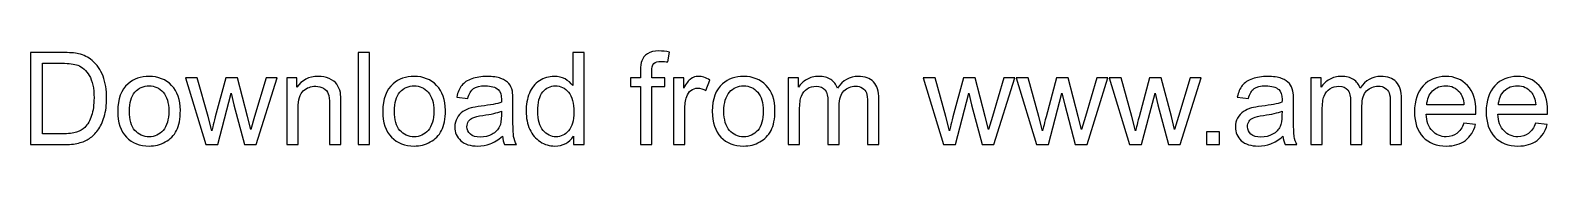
# Model space of a CAD drawing. Header units: millimetres. Extents: x -253 to 334, y -87 to 330.
# Drawn here: x 134.1 to 233.8, y -87 to -80.7 of the extents above; entities that cross this region are included whole.
import ezdxf

# ---------------------------------------------------------------- set-up
doc = ezdxf.new("R2010")
doc.units = ezdxf.units.MM
doc.header["$MEASUREMENT"] = 0
doc.layers.add('layer 1', color=7, linetype='Continuous')

msp = doc.modelspace()

# ---------------------------------------------------------------- linework, layer by layer
at = {"layer": 'layer 1', "color": 250}
for points, knots in [([(174.1836, -86.9027), (174.1836, -86.9027), (174.1836, -83.0842), (174.1836, -83.0842), (174.1836, -83.0842), (174.1836, -83.0842), (173.5232, -83.0842), (173.5232, -83.0842), (173.5232, -83.0842), (173.5232, -83.0842), (173.5232, -82.5085), (173.5232, -82.5085), (173.5232, -82.5085), (173.5232, -82.5085), (174.1836, -82.5085), (174.1836, -82.5085), (174.1836, -82.5085), (174.1836, -82.5085), (174.1836, -82.0428), (174.1836, -82.0428), (174.1836, -82.0428), (174.1836, -81.7479), (174.209, -81.5292), (174.2612, -81.3866), (174.2612, -81.3866), (174.3332, -81.1947), (174.4574, -81.0381), (174.638, -80.9182), (174.638, -80.9182), (174.8172, -80.7982), (175.0698, -80.7389), (175.3943, -80.7389), (175.3943, -80.7389), (175.6046, -80.7389), (175.836, -80.7643), (176.09, -80.8137), (176.09, -80.8137), (176.09, -80.8137), (175.9785, -81.4657), (175.9785, -81.4657), (175.9785, -81.4657), (175.8233, -81.4389), (175.678, -81.4247), (175.5397, -81.4247), (175.5397, -81.4247), (175.3139, -81.4247), (175.1545, -81.4727), (175.0599, -81.5687), (175.0599, -81.5687), (174.9668, -81.6646), (174.9202, -81.8438), (174.9202, -82.1063), (174.9202, -82.1063), (174.9202, -82.1063), (174.9202, -82.5085), (174.9202, -82.5085), (174.9202, -82.5085), (174.9202, -82.5085), (175.7753, -82.5085), (175.7753, -82.5085), (175.7753, -82.5085), (175.7753, -82.5085), (175.7753, -83.0842), (175.7753, -83.0842), (175.7753, -83.0842), (175.7753, -83.0842), (174.9287, -83.0842), (174.9287, -83.0842), (174.9287, -83.0842), (174.9287, -83.0842), (174.9287, -86.9027), (174.9287, -86.9027), (174.9287, -86.9027), (174.9287, -86.9027), (174.1836, -86.9027), (174.1836, -86.9027)], [0, 0, 0, 0, 0.05, 0.05, 0.05, 0.05, 0.1, 0.1, 0.1, 0.1, 0.15, 0.15, 0.15, 0.15, 0.2, 0.2, 0.2, 0.2, 0.25, 0.25, 0.25, 0.25, 0.3, 0.3, 0.3, 0.3, 0.35, 0.35, 0.35, 0.35, 0.4, 0.4, 0.4, 0.4, 0.45, 0.45, 0.45, 0.45, 0.5, 0.5, 0.5, 0.5, 0.55, 0.55, 0.55, 0.55, 0.6, 0.6, 0.6, 0.6, 0.65, 0.65, 0.65, 0.65, 0.7, 0.7, 0.7, 0.7, 0.75, 0.75, 0.75, 0.75, 0.8, 0.8, 0.8, 0.8, 0.85, 0.85, 0.85, 0.85, 0.9, 0.9, 0.9, 0.9, 1, 1, 1, 1]), ([(134.0923, -86.9027), (134.0923, -86.9027), (134.0923, -80.8405), (134.0923, -80.8405), (134.0923, -80.8405), (134.0923, -80.8405), (136.1808, -80.8405), (136.1808, -80.8405), (136.1808, -80.8405), (136.6521, -80.8405), (137.0119, -80.8688), (137.2603, -80.9266), (137.2603, -80.9266), (137.6074, -81.0071), (137.9038, -81.1524), (138.1493, -81.3612), (138.1493, -81.3612), (138.4696, -81.6322), (138.7081, -81.9765), (138.8661, -82.397), (138.8661, -82.397), (139.0256, -82.8175), (139.1046, -83.2987), (139.1046, -83.8392), (139.1046, -83.8392), (139.1046, -84.2992), (139.051, -84.707), (138.9438, -85.0626), (138.9438, -85.0626), (138.8365, -85.4182), (138.6982, -85.7131), (138.5303, -85.946), (138.5303, -85.946), (138.361, -86.1788), (138.1775, -86.3622), (137.9771, -86.4949), (137.9771, -86.4949), (137.7782, -86.6289), (137.5369, -86.7305), (137.2546, -86.7997), (137.2546, -86.7997), (136.971, -86.8688), (136.6465, -86.9027), (136.2796, -86.9027), (136.2796, -86.9027), (136.2796, -86.9027), (134.0923, -86.9027), (134.0923, -86.9027)], [0, 0, 0, 0, 0.0769231, 0.0769231, 0.0769231, 0.0769231, 0.1538462, 0.1538462, 0.1538462, 0.1538462, 0.2307692, 0.2307692, 0.2307692, 0.2307692, 0.3076923, 0.3076923, 0.3076923, 0.3076923, 0.3846154, 0.3846154, 0.3846154, 0.3846154, 0.4615385, 0.4615385, 0.4615385, 0.4615385, 0.5384615, 0.5384615, 0.5384615, 0.5384615, 0.6153846, 0.6153846, 0.6153846, 0.6153846, 0.6923077, 0.6923077, 0.6923077, 0.6923077, 0.7692308, 0.7692308, 0.7692308, 0.7692308, 0.8461538, 0.8461538, 0.8461538, 0.8461538, 1, 1, 1, 1]), ([(134.8967, -86.1915), (134.8967, -86.1915), (136.1893, -86.1915), (136.1893, -86.1915), (136.1893, -86.1915), (136.5886, -86.1915), (136.9019, -86.1548), (137.1291, -86.08), (137.1291, -86.08), (137.3562, -86.0052), (137.5369, -85.9008), (137.6723, -85.7653), (137.6723, -85.7653), (137.8614, -85.5748), (138.0096, -85.318), (138.1154, -84.9963), (138.1154, -84.9963), (138.2213, -84.6745), (138.2749, -84.2851), (138.2749, -83.8265), (138.2749, -83.8265), (138.2749, -83.1915), (138.1705, -82.7032), (137.963, -82.3617), (137.963, -82.3617), (137.7556, -82.0202), (137.503, -81.7916), (137.2053, -81.6759), (137.2053, -81.6759), (136.9908, -81.5927), (136.645, -81.5517), (136.1681, -81.5517), (136.1681, -81.5517), (136.1681, -81.5517), (134.8967, -81.5517), (134.8967, -81.5517), (134.8967, -81.5517), (134.8967, -81.5517), (134.8967, -86.1915), (134.8967, -86.1915)], [0, 0, 0, 0, 0.0909091, 0.0909091, 0.0909091, 0.0909091, 0.1818182, 0.1818182, 0.1818182, 0.1818182, 0.2727273, 0.2727273, 0.2727273, 0.2727273, 0.3636364, 0.3636364, 0.3636364, 0.3636364, 0.4545455, 0.4545455, 0.4545455, 0.4545455, 0.5454545, 0.5454545, 0.5454545, 0.5454545, 0.6363636, 0.6363636, 0.6363636, 0.6363636, 0.7272727, 0.7272727, 0.7272727, 0.7272727, 0.8181818, 0.8181818, 0.8181818, 0.8181818, 1, 1, 1, 1]), ([(155.6289, -86.9027), (155.6289, -86.9027), (155.6289, -80.8405), (155.6289, -80.8405), (155.6289, -80.8405), (155.6289, -80.8405), (156.3739, -80.8405), (156.3739, -80.8405), (156.3739, -80.8405), (156.3739, -80.8405), (156.3739, -86.9027), (156.3739, -86.9027), (156.3739, -86.9027), (156.3739, -86.9027), (155.6289, -86.9027), (155.6289, -86.9027)], [0, 0, 0, 0, 0.2, 0.2, 0.2, 0.2, 0.4, 0.4, 0.4, 0.4, 0.6, 0.6, 0.6, 0.6, 1, 1, 1, 1]), ([(169.7809, -86.9027), (169.7809, -86.9027), (169.7809, -86.3453), (169.7809, -86.3453), (169.7809, -86.3453), (169.503, -86.7785), (169.0937, -86.9958), (168.5533, -86.9958), (168.5533, -86.9958), (168.2033, -86.9958), (167.8816, -86.8999), (167.5895, -86.7066), (167.5895, -86.7066), (167.296, -86.5146), (167.0688, -86.2451), (166.9065, -85.9008), (166.9065, -85.9008), (166.7456, -85.5551), (166.6652, -85.1586), (166.6652, -84.7098), (166.6652, -84.7098), (166.6652, -84.2724), (166.7386, -83.8759), (166.8839, -83.5188), (166.8839, -83.5188), (167.0307, -83.1632), (167.2494, -82.8895), (167.5415, -82.7004), (167.5415, -82.7004), (167.8322, -82.5099), (168.1596, -82.4153), (168.5194, -82.4153), (168.5194, -82.4153), (168.7847, -82.4153), (169.0204, -82.4718), (169.2264, -82.5833), (169.2264, -82.5833), (169.4324, -82.6948), (169.6003, -82.8415), (169.7301, -83.0207), (169.7301, -83.0207), (169.7301, -83.0207), (169.7301, -80.8405), (169.7301, -80.8405), (169.7301, -80.8405), (169.7301, -80.8405), (170.4752, -80.8405), (170.4752, -80.8405), (170.4752, -80.8405), (170.4752, -80.8405), (170.4752, -86.9027), (170.4752, -86.9027), (170.4752, -86.9027), (170.4752, -86.9027), (169.7809, -86.9027), (169.7809, -86.9027)], [0, 0, 0, 0, 0.0666667, 0.0666667, 0.0666667, 0.0666667, 0.1333333, 0.1333333, 0.1333333, 0.1333333, 0.2, 0.2, 0.2, 0.2, 0.2666667, 0.2666667, 0.2666667, 0.2666667, 0.3333333, 0.3333333, 0.3333333, 0.3333333, 0.4, 0.4, 0.4, 0.4, 0.4666667, 0.4666667, 0.4666667, 0.4666667, 0.5333333, 0.5333333, 0.5333333, 0.5333333, 0.6, 0.6, 0.6, 0.6, 0.6666667, 0.6666667, 0.6666667, 0.6666667, 0.7333333, 0.7333333, 0.7333333, 0.7333333, 0.8, 0.8, 0.8, 0.8, 0.8666667, 0.8666667, 0.8666667, 0.8666667, 1, 1, 1, 1]), ([(139.8342, -84.7056), (139.8342, -83.8942), (140.06, -83.2931), (140.5129, -82.9022), (140.5129, -82.9022), (140.8897, -82.5776), (141.3512, -82.4153), (141.8944, -82.4153), (141.8944, -82.4153), (142.497, -82.4153), (142.9909, -82.6129), (143.3747, -83.008), (143.3747, -83.008), (143.7571, -83.4017), (143.949, -83.9478), (143.949, -84.6435), (143.949, -84.6435), (143.949, -85.2079), (143.8644, -85.651), (143.695, -85.9742), (143.695, -85.9742), (143.5257, -86.2973), (143.2787, -86.5485), (142.9542, -86.7277), (142.9542, -86.7277), (142.631, -86.9069), (142.2768, -86.9958), (141.8944, -86.9958), (141.8944, -86.9958), (141.2792, -86.9958), (140.7825, -86.7997), (140.4029, -86.406), (140.4029, -86.406), (140.0233, -86.0123), (139.8342, -85.445), (139.8342, -84.7056)], [0, 0, 0, 0, 0.1, 0.1, 0.1, 0.1, 0.2, 0.2, 0.2, 0.2, 0.3, 0.3, 0.3, 0.3, 0.4, 0.4, 0.4, 0.4, 0.5, 0.5, 0.5, 0.5, 0.6, 0.6, 0.6, 0.6, 0.7, 0.7, 0.7, 0.7, 0.8, 0.8, 0.8, 0.8, 1, 1, 1, 1]), ([(145.6127, -86.9027), (145.6127, -86.9027), (144.2849, -82.5085), (144.2849, -82.5085), (144.2849, -82.5085), (144.2849, -82.5085), (145.0638, -82.5085), (145.0638, -82.5085), (145.0638, -82.5085), (145.0638, -82.5085), (145.7651, -85.0443), (145.7651, -85.0443), (145.7651, -85.0443), (145.7651, -85.0443), (146.0135, -85.9883), (146.0135, -85.9883), (146.0135, -85.9883), (146.0234, -85.9417), (146.0996, -85.6398), (146.2407, -85.0824), (146.2407, -85.0824), (146.2407, -85.0824), (146.9364, -82.5085), (146.9364, -82.5085), (146.9364, -82.5085), (146.9364, -82.5085), (147.6998, -82.5085), (147.6998, -82.5085), (147.6998, -82.5085), (147.6998, -82.5085), (148.3616, -85.0598), (148.3616, -85.0598), (148.3616, -85.0598), (148.3616, -85.0598), (148.5775, -85.8966), (148.5775, -85.8966), (148.5775, -85.8966), (148.5775, -85.8966), (148.8301, -85.0485), (148.8301, -85.0485), (148.8301, -85.0485), (148.8301, -85.0485), (149.5893, -82.5085), (149.5893, -82.5085), (149.5893, -82.5085), (149.5893, -82.5085), (150.3132, -82.5085), (150.3132, -82.5085), (150.3132, -82.5085), (150.3132, -82.5085), (148.9345, -86.9027), (148.9345, -86.9027), (148.9345, -86.9027), (148.9345, -86.9027), (148.164, -86.9027), (148.164, -86.9027), (148.164, -86.9027), (148.164, -86.9027), (147.4669, -84.2738), (147.4669, -84.2738), (147.4669, -84.2738), (147.4669, -84.2738), (147.2905, -83.5217), (147.2905, -83.5217), (147.2905, -83.5217), (147.2905, -83.5217), (146.4015, -86.9027), (146.4015, -86.9027), (146.4015, -86.9027), (146.4015, -86.9027), (145.6127, -86.9027), (145.6127, -86.9027)], [0, 0, 0, 0, 0.0526316, 0.0526316, 0.0526316, 0.0526316, 0.1052632, 0.1052632, 0.1052632, 0.1052632, 0.1578947, 0.1578947, 0.1578947, 0.1578947, 0.2105263, 0.2105263, 0.2105263, 0.2105263, 0.2631579, 0.2631579, 0.2631579, 0.2631579, 0.3157895, 0.3157895, 0.3157895, 0.3157895, 0.3684211, 0.3684211, 0.3684211, 0.3684211, 0.4210526, 0.4210526, 0.4210526, 0.4210526, 0.4736842, 0.4736842, 0.4736842, 0.4736842, 0.5263158, 0.5263158, 0.5263158, 0.5263158, 0.5789474, 0.5789474, 0.5789474, 0.5789474, 0.6315789, 0.6315789, 0.6315789, 0.6315789, 0.6842105, 0.6842105, 0.6842105, 0.6842105, 0.7368421, 0.7368421, 0.7368421, 0.7368421, 0.7894737, 0.7894737, 0.7894737, 0.7894737, 0.8421053, 0.8421053, 0.8421053, 0.8421053, 0.8947368, 0.8947368, 0.8947368, 0.8947368, 1, 1, 1, 1]), ([(150.9369, -86.9027), (150.9369, -86.9027), (150.9369, -82.5085), (150.9369, -82.5085), (150.9369, -82.5085), (150.9369, -82.5085), (151.6058, -82.5085), (151.6058, -82.5085), (151.6058, -82.5085), (151.6058, -82.5085), (151.6058, -83.1322), (151.6058, -83.1322), (151.6058, -83.1322), (151.9275, -82.6538), (152.3932, -82.4153), (153.0014, -82.4153), (153.0014, -82.4153), (153.2667, -82.4153), (153.5094, -82.4633), (153.7309, -82.5579), (153.7309, -82.5579), (153.9525, -82.6524), (154.119, -82.778), (154.229, -82.9318), (154.229, -82.9318), (154.3391, -83.0856), (154.4167, -83.2691), (154.4605, -83.4807), (154.4605, -83.4807), (154.4873, -83.619), (154.5014, -83.8603), (154.5014, -84.2046), (154.5014, -84.2046), (154.5014, -84.2046), (154.5014, -86.9027), (154.5014, -86.9027), (154.5014, -86.9027), (154.5014, -86.9027), (153.7563, -86.9027), (153.7563, -86.9027), (153.7563, -86.9027), (153.7563, -86.9027), (153.7563, -84.2329), (153.7563, -84.2329), (153.7563, -84.2329), (153.7563, -83.9295), (153.7281, -83.7023), (153.6702, -83.5527), (153.6702, -83.5527), (153.6124, -83.4031), (153.5094, -83.2832), (153.3626, -83.1929), (153.3626, -83.1929), (153.2159, -83.104), (153.0423, -83.0588), (152.8447, -83.0588), (152.8447, -83.0588), (152.5286, -83.0588), (152.2563, -83.159), (152.0263, -83.3608), (152.0263, -83.3608), (151.7963, -83.5612), (151.682, -83.9436), (151.682, -84.5052), (151.682, -84.5052), (151.682, -84.5052), (151.682, -86.9027), (151.682, -86.9027), (151.682, -86.9027), (151.682, -86.9027), (150.9369, -86.9027), (150.9369, -86.9027)], [0, 0, 0, 0, 0.0526316, 0.0526316, 0.0526316, 0.0526316, 0.1052632, 0.1052632, 0.1052632, 0.1052632, 0.1578947, 0.1578947, 0.1578947, 0.1578947, 0.2105263, 0.2105263, 0.2105263, 0.2105263, 0.2631579, 0.2631579, 0.2631579, 0.2631579, 0.3157895, 0.3157895, 0.3157895, 0.3157895, 0.3684211, 0.3684211, 0.3684211, 0.3684211, 0.4210526, 0.4210526, 0.4210526, 0.4210526, 0.4736842, 0.4736842, 0.4736842, 0.4736842, 0.5263158, 0.5263158, 0.5263158, 0.5263158, 0.5789474, 0.5789474, 0.5789474, 0.5789474, 0.6315789, 0.6315789, 0.6315789, 0.6315789, 0.6842105, 0.6842105, 0.6842105, 0.6842105, 0.7368421, 0.7368421, 0.7368421, 0.7368421, 0.7894737, 0.7894737, 0.7894737, 0.7894737, 0.8421053, 0.8421053, 0.8421053, 0.8421053, 0.8947368, 0.8947368, 0.8947368, 0.8947368, 1, 1, 1, 1]), ([(157.2474, -84.7056), (157.2474, -83.8942), (157.4732, -83.2931), (157.9261, -82.9022), (157.9261, -82.9022), (158.3029, -82.5776), (158.7644, -82.4153), (159.3076, -82.4153), (159.3076, -82.4153), (159.9102, -82.4153), (160.4041, -82.6129), (160.7879, -83.008), (160.7879, -83.008), (161.1703, -83.4017), (161.3622, -83.9478), (161.3622, -84.6435), (161.3622, -84.6435), (161.3622, -85.2079), (161.2776, -85.651), (161.1082, -85.9742), (161.1082, -85.9742), (160.9389, -86.2973), (160.6919, -86.5485), (160.3674, -86.7277), (160.3674, -86.7277), (160.0442, -86.9069), (159.69, -86.9958), (159.3076, -86.9958), (159.3076, -86.9958), (158.6924, -86.9958), (158.1957, -86.7997), (157.8161, -86.406), (157.8161, -86.406), (157.4365, -86.0123), (157.2474, -85.445), (157.2474, -84.7056)], [0, 0, 0, 0, 0.1, 0.1, 0.1, 0.1, 0.2, 0.2, 0.2, 0.2, 0.3, 0.3, 0.3, 0.3, 0.4, 0.4, 0.4, 0.4, 0.5, 0.5, 0.5, 0.5, 0.6, 0.6, 0.6, 0.6, 0.7, 0.7, 0.7, 0.7, 0.8, 0.8, 0.8, 0.8, 1, 1, 1, 1]), ([(165.1059, -86.3524), (164.8293, -86.588), (164.5626, -86.7531), (164.3072, -86.8505), (164.3072, -86.8505), (164.0518, -86.9479), (163.7781, -86.9958), (163.4845, -86.9958), (163.4845, -86.9958), (163.0019, -86.9958), (162.6308, -86.8787), (162.3712, -86.6431), (162.3712, -86.6431), (162.1115, -86.4088), (161.9817, -86.1082), (161.9817, -85.7428), (161.9817, -85.7428), (161.9817, -85.5283), (162.0311, -85.3321), (162.1285, -85.1543), (162.1285, -85.1543), (162.2272, -84.9765), (162.3556, -84.8354), (162.5137, -84.7282), (162.5137, -84.7282), (162.6731, -84.6209), (162.8509, -84.5391), (163.0499, -84.484), (163.0499, -84.484), (163.1967, -84.4459), (163.4182, -84.4093), (163.7131, -84.3726), (163.7131, -84.3726), (164.3143, -84.302), (164.7588, -84.2159), (165.0424, -84.1172), (165.0424, -84.1172), (165.0452, -84.0156), (165.0466, -83.9506), (165.0466, -83.9238), (165.0466, -83.9238), (165.0466, -83.6219), (164.9761, -83.4088), (164.835, -83.2846), (164.835, -83.2846), (164.6445, -83.1167), (164.3608, -83.0334), (163.9855, -83.0334), (163.9855, -83.0334), (163.6341, -83.0334), (163.3745, -83.0955), (163.208, -83.2183), (163.208, -83.2183), (163.04, -83.341), (162.9173, -83.5584), (162.8368, -83.8716), (162.8368, -83.8716), (162.8368, -83.8716), (162.1087, -83.77), (162.1087, -83.77), (162.1087, -83.77), (162.175, -83.4582), (162.2837, -83.2056), (162.4361, -83.0137), (162.4361, -83.0137), (162.5885, -82.8218), (162.8086, -82.675), (163.0965, -82.5706), (163.0965, -82.5706), (163.3829, -82.4676), (163.7174, -82.4153), (164.0956, -82.4153), (164.0956, -82.4153), (164.4709, -82.4153), (164.7771, -82.4591), (165.0128, -82.548), (165.0128, -82.548), (165.247, -82.6369), (165.4206, -82.747), (165.5307, -82.881), (165.5307, -82.881), (165.6407, -83.0151), (165.7183, -83.1844), (165.7635, -83.389), (165.7635, -83.389), (165.7875, -83.516), (165.8002, -83.7446), (165.8002, -84.0734), (165.8002, -84.0734), (165.8002, -84.0734), (165.8002, -85.0612), (165.8002, -85.0612), (165.8002, -85.0612), (165.8002, -85.7512), (165.8157, -86.1873), (165.8467, -86.3721), (165.8467, -86.3721), (165.8764, -86.557), (165.9385, -86.7334), (166.0288, -86.9027), (166.0288, -86.9027), (166.0288, -86.9027), (165.2498, -86.9027), (165.2498, -86.9027), (165.2498, -86.9027), (165.1751, -86.7461), (165.1271, -86.5626), (165.1059, -86.3524)], [0, 0, 0, 0, 0.0357143, 0.0357143, 0.0357143, 0.0357143, 0.0714286, 0.0714286, 0.0714286, 0.0714286, 0.1071429, 0.1071429, 0.1071429, 0.1071429, 0.1428571, 0.1428571, 0.1428571, 0.1428571, 0.1785714, 0.1785714, 0.1785714, 0.1785714, 0.2142857, 0.2142857, 0.2142857, 0.2142857, 0.25, 0.25, 0.25, 0.25, 0.2857143, 0.2857143, 0.2857143, 0.2857143, 0.3214286, 0.3214286, 0.3214286, 0.3214286, 0.3571429, 0.3571429, 0.3571429, 0.3571429, 0.3928571, 0.3928571, 0.3928571, 0.3928571, 0.4285714, 0.4285714, 0.4285714, 0.4285714, 0.4642857, 0.4642857, 0.4642857, 0.4642857, 0.5, 0.5, 0.5, 0.5, 0.5357143, 0.5357143, 0.5357143, 0.5357143, 0.5714286, 0.5714286, 0.5714286, 0.5714286, 0.6071429, 0.6071429, 0.6071429, 0.6071429, 0.6428571, 0.6428571, 0.6428571, 0.6428571, 0.6785714, 0.6785714, 0.6785714, 0.6785714, 0.7142857, 0.7142857, 0.7142857, 0.7142857, 0.75, 0.75, 0.75, 0.75, 0.7857143, 0.7857143, 0.7857143, 0.7857143, 0.8214286, 0.8214286, 0.8214286, 0.8214286, 0.8571429, 0.8571429, 0.8571429, 0.8571429, 0.8928571, 0.8928571, 0.8928571, 0.8928571, 0.9285714, 0.9285714, 0.9285714, 0.9285714, 1, 1, 1, 1]), ([(176.3496, -86.9027), (176.3496, -86.9027), (176.3496, -82.5085), (176.3496, -82.5085), (176.3496, -82.5085), (176.3496, -82.5085), (177.0185, -82.5085), (177.0185, -82.5085), (177.0185, -82.5085), (177.0185, -82.5085), (177.0185, -83.1816), (177.0185, -83.1816), (177.0185, -83.1816), (177.1892, -82.8697), (177.3473, -82.6637), (177.4926, -82.5649), (177.4926, -82.5649), (177.638, -82.4647), (177.7974, -82.4153), (177.971, -82.4153), (177.971, -82.4153), (178.2222, -82.4153), (178.4776, -82.4944), (178.7372, -82.651), (178.7372, -82.651), (178.7372, -82.651), (178.472, -83.3382), (178.472, -83.3382), (178.472, -83.3382), (178.2913, -83.2366), (178.1107, -83.1858), (177.9301, -83.1858), (177.9301, -83.1858), (177.7678, -83.1858), (177.6225, -83.2352), (177.4941, -83.3326), (177.4941, -83.3326), (177.3656, -83.4299), (177.2739, -83.5654), (177.2189, -83.739), (177.2189, -83.739), (177.1356, -84.0029), (177.0947, -84.2921), (177.0947, -84.6068), (177.0947, -84.6068), (177.0947, -84.6068), (177.0947, -86.9027), (177.0947, -86.9027), (177.0947, -86.9027), (177.0947, -86.9027), (176.3496, -86.9027), (176.3496, -86.9027)], [0, 0, 0, 0, 0.0714286, 0.0714286, 0.0714286, 0.0714286, 0.1428571, 0.1428571, 0.1428571, 0.1428571, 0.2142857, 0.2142857, 0.2142857, 0.2142857, 0.2857143, 0.2857143, 0.2857143, 0.2857143, 0.3571429, 0.3571429, 0.3571429, 0.3571429, 0.4285714, 0.4285714, 0.4285714, 0.4285714, 0.5, 0.5, 0.5, 0.5, 0.5714286, 0.5714286, 0.5714286, 0.5714286, 0.6428571, 0.6428571, 0.6428571, 0.6428571, 0.7142857, 0.7142857, 0.7142857, 0.7142857, 0.7857143, 0.7857143, 0.7857143, 0.7857143, 0.8571429, 0.8571429, 0.8571429, 0.8571429, 1, 1, 1, 1]), ([(178.8981, -84.7056), (178.8981, -83.8942), (179.1239, -83.2931), (179.5768, -82.9022), (179.5768, -82.9022), (179.9536, -82.5776), (180.4151, -82.4153), (180.9583, -82.4153), (180.9583, -82.4153), (181.5609, -82.4153), (182.0548, -82.6129), (182.4386, -83.008), (182.4386, -83.008), (182.821, -83.4017), (183.0129, -83.9478), (183.0129, -84.6435), (183.0129, -84.6435), (183.0129, -85.2079), (182.9283, -85.651), (182.7589, -85.9742), (182.7589, -85.9742), (182.5896, -86.2973), (182.3426, -86.5485), (182.0181, -86.7277), (182.0181, -86.7277), (181.6949, -86.9069), (181.3407, -86.9958), (180.9583, -86.9958), (180.9583, -86.9958), (180.3431, -86.9958), (179.8464, -86.7997), (179.4668, -86.406), (179.4668, -86.406), (179.0872, -86.0123), (178.8981, -85.445), (178.8981, -84.7056)], [0, 0, 0, 0, 0.1, 0.1, 0.1, 0.1, 0.2, 0.2, 0.2, 0.2, 0.3, 0.3, 0.3, 0.3, 0.4, 0.4, 0.4, 0.4, 0.5, 0.5, 0.5, 0.5, 0.6, 0.6, 0.6, 0.6, 0.7, 0.7, 0.7, 0.7, 0.8, 0.8, 0.8, 0.8, 1, 1, 1, 1]), ([(183.8864, -86.9027), (183.8864, -86.9027), (183.8864, -82.5085), (183.8864, -82.5085), (183.8864, -82.5085), (183.8864, -82.5085), (184.5553, -82.5085), (184.5553, -82.5085), (184.5553, -82.5085), (184.5553, -82.5085), (184.5553, -83.1294), (184.5553, -83.1294), (184.5553, -83.1294), (184.6921, -82.9149), (184.8756, -82.7413), (185.1042, -82.6115), (185.1042, -82.6115), (185.3328, -82.4803), (185.5924, -82.4153), (185.8845, -82.4153), (185.8845, -82.4153), (186.2091, -82.4153), (186.4758, -82.4831), (186.6832, -82.6171), (186.6832, -82.6171), (186.8907, -82.7526), (187.0374, -82.9403), (187.1221, -83.183), (187.1221, -83.183), (187.472, -82.6708), (187.925, -82.4153), (188.4838, -82.4153), (188.4838, -82.4153), (188.9213, -82.4153), (189.2585, -82.5353), (189.4928, -82.7766), (189.4928, -82.7766), (189.7284, -83.0179), (189.847, -83.389), (189.847, -83.89), (189.847, -83.89), (189.847, -83.89), (189.847, -86.9027), (189.847, -86.9027), (189.847, -86.9027), (189.847, -86.9027), (189.1019, -86.9027), (189.1019, -86.9027), (189.1019, -86.9027), (189.1019, -86.9027), (189.1019, -84.1369), (189.1019, -84.1369), (189.1019, -84.1369), (189.1019, -83.8406), (189.0765, -83.6261), (189.0285, -83.4949), (189.0285, -83.4949), (188.9805, -83.3636), (188.893, -83.2592), (188.7646, -83.1788), (188.7646, -83.1788), (188.6376, -83.0983), (188.4881, -83.0588), (188.3173, -83.0588), (188.3173, -83.0588), (188.0069, -83.0588), (187.75, -83.1618), (187.5454, -83.3664), (187.5454, -83.3664), (187.3408, -83.5725), (187.2392, -83.9013), (187.2392, -84.3528), (187.2392, -84.3528), (187.2392, -84.3528), (187.2392, -86.9027), (187.2392, -86.9027), (187.2392, -86.9027), (187.2392, -86.9027), (186.4941, -86.9027), (186.4941, -86.9027), (186.4941, -86.9027), (186.4941, -86.9027), (186.4941, -84.0508), (186.4941, -84.0508), (186.4941, -84.0508), (186.4941, -83.7206), (186.4335, -83.4723), (186.3121, -83.3072), (186.3121, -83.3072), (186.1908, -83.1421), (185.9918, -83.0588), (185.7166, -83.0588), (185.7166, -83.0588), (185.5078, -83.0588), (185.3145, -83.1139), (185.1367, -83.2239), (185.1367, -83.2239), (184.9589, -83.334), (184.8304, -83.4949), (184.75, -83.7079), (184.75, -83.7079), (184.671, -83.9196), (184.6315, -84.2258), (184.6315, -84.6252), (184.6315, -84.6252), (184.6315, -84.6252), (184.6315, -86.9027), (184.6315, -86.9027), (184.6315, -86.9027), (184.6315, -86.9027), (183.8864, -86.9027), (183.8864, -86.9027)], [0, 0, 0, 0, 0.0344828, 0.0344828, 0.0344828, 0.0344828, 0.0689655, 0.0689655, 0.0689655, 0.0689655, 0.1034483, 0.1034483, 0.1034483, 0.1034483, 0.137931, 0.137931, 0.137931, 0.137931, 0.1724138, 0.1724138, 0.1724138, 0.1724138, 0.2068966, 0.2068966, 0.2068966, 0.2068966, 0.2413793, 0.2413793, 0.2413793, 0.2413793, 0.2758621, 0.2758621, 0.2758621, 0.2758621, 0.3103448, 0.3103448, 0.3103448, 0.3103448, 0.3448276, 0.3448276, 0.3448276, 0.3448276, 0.3793103, 0.3793103, 0.3793103, 0.3793103, 0.4137931, 0.4137931, 0.4137931, 0.4137931, 0.4482759, 0.4482759, 0.4482759, 0.4482759, 0.4827586, 0.4827586, 0.4827586, 0.4827586, 0.5172414, 0.5172414, 0.5172414, 0.5172414, 0.5517241, 0.5517241, 0.5517241, 0.5517241, 0.5862069, 0.5862069, 0.5862069, 0.5862069, 0.6206897, 0.6206897, 0.6206897, 0.6206897, 0.6551724, 0.6551724, 0.6551724, 0.6551724, 0.6896552, 0.6896552, 0.6896552, 0.6896552, 0.7241379, 0.7241379, 0.7241379, 0.7241379, 0.7586207, 0.7586207, 0.7586207, 0.7586207, 0.7931034, 0.7931034, 0.7931034, 0.7931034, 0.8275862, 0.8275862, 0.8275862, 0.8275862, 0.862069, 0.862069, 0.862069, 0.862069, 0.8965517, 0.8965517, 0.8965517, 0.8965517, 0.9310345, 0.9310345, 0.9310345, 0.9310345, 1, 1, 1, 1]), ([(194.0817, -86.9027), (194.0817, -86.9027), (192.7539, -82.5085), (192.7539, -82.5085), (192.7539, -82.5085), (192.7539, -82.5085), (193.5328, -82.5085), (193.5328, -82.5085), (193.5328, -82.5085), (193.5328, -82.5085), (194.2341, -85.0443), (194.2341, -85.0443), (194.2341, -85.0443), (194.2341, -85.0443), (194.4825, -85.9883), (194.4825, -85.9883), (194.4825, -85.9883), (194.4924, -85.9417), (194.5686, -85.6398), (194.7097, -85.0824), (194.7097, -85.0824), (194.7097, -85.0824), (195.4054, -82.5085), (195.4054, -82.5085), (195.4054, -82.5085), (195.4054, -82.5085), (196.1688, -82.5085), (196.1688, -82.5085), (196.1688, -82.5085), (196.1688, -82.5085), (196.8306, -85.0598), (196.8306, -85.0598), (196.8306, -85.0598), (196.8306, -85.0598), (197.0465, -85.8966), (197.0465, -85.8966), (197.0465, -85.8966), (197.0465, -85.8966), (197.2991, -85.0485), (197.2991, -85.0485), (197.2991, -85.0485), (197.2991, -85.0485), (198.0583, -82.5085), (198.0583, -82.5085), (198.0583, -82.5085), (198.0583, -82.5085), (198.7822, -82.5085), (198.7822, -82.5085), (198.7822, -82.5085), (198.7822, -82.5085), (197.4035, -86.9027), (197.4035, -86.9027), (197.4035, -86.9027), (197.4035, -86.9027), (196.633, -86.9027), (196.633, -86.9027), (196.633, -86.9027), (196.633, -86.9027), (195.9359, -84.2738), (195.9359, -84.2738), (195.9359, -84.2738), (195.9359, -84.2738), (195.7595, -83.5217), (195.7595, -83.5217), (195.7595, -83.5217), (195.7595, -83.5217), (194.8705, -86.9027), (194.8705, -86.9027), (194.8705, -86.9027), (194.8705, -86.9027), (194.0817, -86.9027), (194.0817, -86.9027)], [0, 0, 0, 0, 0.0526316, 0.0526316, 0.0526316, 0.0526316, 0.1052632, 0.1052632, 0.1052632, 0.1052632, 0.1578947, 0.1578947, 0.1578947, 0.1578947, 0.2105263, 0.2105263, 0.2105263, 0.2105263, 0.2631579, 0.2631579, 0.2631579, 0.2631579, 0.3157895, 0.3157895, 0.3157895, 0.3157895, 0.3684211, 0.3684211, 0.3684211, 0.3684211, 0.4210526, 0.4210526, 0.4210526, 0.4210526, 0.4736842, 0.4736842, 0.4736842, 0.4736842, 0.5263158, 0.5263158, 0.5263158, 0.5263158, 0.5789474, 0.5789474, 0.5789474, 0.5789474, 0.6315789, 0.6315789, 0.6315789, 0.6315789, 0.6842105, 0.6842105, 0.6842105, 0.6842105, 0.7368421, 0.7368421, 0.7368421, 0.7368421, 0.7894737, 0.7894737, 0.7894737, 0.7894737, 0.8421053, 0.8421053, 0.8421053, 0.8421053, 0.8947368, 0.8947368, 0.8947368, 0.8947368, 1, 1, 1, 1]), ([(200.1961, -86.9027), (200.1961, -86.9027), (198.8683, -82.5085), (198.8683, -82.5085), (198.8683, -82.5085), (198.8683, -82.5085), (199.6472, -82.5085), (199.6472, -82.5085), (199.6472, -82.5085), (199.6472, -82.5085), (200.3485, -85.0443), (200.3485, -85.0443), (200.3485, -85.0443), (200.3485, -85.0443), (200.5969, -85.9883), (200.5969, -85.9883), (200.5969, -85.9883), (200.6068, -85.9417), (200.683, -85.6398), (200.8241, -85.0824), (200.8241, -85.0824), (200.8241, -85.0824), (201.5198, -82.5085), (201.5198, -82.5085), (201.5198, -82.5085), (201.5198, -82.5085), (202.2832, -82.5085), (202.2832, -82.5085), (202.2832, -82.5085), (202.2832, -82.5085), (202.945, -85.0598), (202.945, -85.0598), (202.945, -85.0598), (202.945, -85.0598), (203.1609, -85.8966), (203.1609, -85.8966), (203.1609, -85.8966), (203.1609, -85.8966), (203.4135, -85.0485), (203.4135, -85.0485), (203.4135, -85.0485), (203.4135, -85.0485), (204.1727, -82.5085), (204.1727, -82.5085), (204.1727, -82.5085), (204.1727, -82.5085), (204.8966, -82.5085), (204.8966, -82.5085), (204.8966, -82.5085), (204.8966, -82.5085), (203.5179, -86.9027), (203.5179, -86.9027), (203.5179, -86.9027), (203.5179, -86.9027), (202.7474, -86.9027), (202.7474, -86.9027), (202.7474, -86.9027), (202.7474, -86.9027), (202.0503, -84.2738), (202.0503, -84.2738), (202.0503, -84.2738), (202.0503, -84.2738), (201.8739, -83.5217), (201.8739, -83.5217), (201.8739, -83.5217), (201.8739, -83.5217), (200.9849, -86.9027), (200.9849, -86.9027), (200.9849, -86.9027), (200.9849, -86.9027), (200.1961, -86.9027), (200.1961, -86.9027)], [0, 0, 0, 0, 0.0526316, 0.0526316, 0.0526316, 0.0526316, 0.1052632, 0.1052632, 0.1052632, 0.1052632, 0.1578947, 0.1578947, 0.1578947, 0.1578947, 0.2105263, 0.2105263, 0.2105263, 0.2105263, 0.2631579, 0.2631579, 0.2631579, 0.2631579, 0.3157895, 0.3157895, 0.3157895, 0.3157895, 0.3684211, 0.3684211, 0.3684211, 0.3684211, 0.4210526, 0.4210526, 0.4210526, 0.4210526, 0.4736842, 0.4736842, 0.4736842, 0.4736842, 0.5263158, 0.5263158, 0.5263158, 0.5263158, 0.5789474, 0.5789474, 0.5789474, 0.5789474, 0.6315789, 0.6315789, 0.6315789, 0.6315789, 0.6842105, 0.6842105, 0.6842105, 0.6842105, 0.7368421, 0.7368421, 0.7368421, 0.7368421, 0.7894737, 0.7894737, 0.7894737, 0.7894737, 0.8421053, 0.8421053, 0.8421053, 0.8421053, 0.8947368, 0.8947368, 0.8947368, 0.8947368, 1, 1, 1, 1]), ([(206.3105, -86.9027), (206.3105, -86.9027), (204.9827, -82.5085), (204.9827, -82.5085), (204.9827, -82.5085), (204.9827, -82.5085), (205.7616, -82.5085), (205.7616, -82.5085), (205.7616, -82.5085), (205.7616, -82.5085), (206.4629, -85.0443), (206.4629, -85.0443), (206.4629, -85.0443), (206.4629, -85.0443), (206.7113, -85.9883), (206.7113, -85.9883), (206.7113, -85.9883), (206.7212, -85.9417), (206.7974, -85.6398), (206.9385, -85.0824), (206.9385, -85.0824), (206.9385, -85.0824), (207.6342, -82.5085), (207.6342, -82.5085), (207.6342, -82.5085), (207.6342, -82.5085), (208.3976, -82.5085), (208.3976, -82.5085), (208.3976, -82.5085), (208.3976, -82.5085), (209.0594, -85.0598), (209.0594, -85.0598), (209.0594, -85.0598), (209.0594, -85.0598), (209.2753, -85.8966), (209.2753, -85.8966), (209.2753, -85.8966), (209.2753, -85.8966), (209.5279, -85.0485), (209.5279, -85.0485), (209.5279, -85.0485), (209.5279, -85.0485), (210.2871, -82.5085), (210.2871, -82.5085), (210.2871, -82.5085), (210.2871, -82.5085), (211.011, -82.5085), (211.011, -82.5085), (211.011, -82.5085), (211.011, -82.5085), (209.6323, -86.9027), (209.6323, -86.9027), (209.6323, -86.9027), (209.6323, -86.9027), (208.8618, -86.9027), (208.8618, -86.9027), (208.8618, -86.9027), (208.8618, -86.9027), (208.1647, -84.2738), (208.1647, -84.2738), (208.1647, -84.2738), (208.1647, -84.2738), (207.9883, -83.5217), (207.9883, -83.5217), (207.9883, -83.5217), (207.9883, -83.5217), (207.0993, -86.9027), (207.0993, -86.9027), (207.0993, -86.9027), (207.0993, -86.9027), (206.3105, -86.9027), (206.3105, -86.9027)], [0, 0, 0, 0, 0.0526316, 0.0526316, 0.0526316, 0.0526316, 0.1052632, 0.1052632, 0.1052632, 0.1052632, 0.1578947, 0.1578947, 0.1578947, 0.1578947, 0.2105263, 0.2105263, 0.2105263, 0.2105263, 0.2631579, 0.2631579, 0.2631579, 0.2631579, 0.3157895, 0.3157895, 0.3157895, 0.3157895, 0.3684211, 0.3684211, 0.3684211, 0.3684211, 0.4210526, 0.4210526, 0.4210526, 0.4210526, 0.4736842, 0.4736842, 0.4736842, 0.4736842, 0.5263158, 0.5263158, 0.5263158, 0.5263158, 0.5789474, 0.5789474, 0.5789474, 0.5789474, 0.6315789, 0.6315789, 0.6315789, 0.6315789, 0.6842105, 0.6842105, 0.6842105, 0.6842105, 0.7368421, 0.7368421, 0.7368421, 0.7368421, 0.7894737, 0.7894737, 0.7894737, 0.7894737, 0.8421053, 0.8421053, 0.8421053, 0.8421053, 0.8947368, 0.8947368, 0.8947368, 0.8947368, 1, 1, 1, 1]), ([(216.3901, -86.3524), (216.1135, -86.588), (215.8468, -86.7531), (215.5914, -86.8505), (215.5914, -86.8505), (215.336, -86.9479), (215.0623, -86.9958), (214.7687, -86.9958), (214.7687, -86.9958), (214.2861, -86.9958), (213.915, -86.8787), (213.6554, -86.6431), (213.6554, -86.6431), (213.3957, -86.4088), (213.2659, -86.1082), (213.2659, -85.7428), (213.2659, -85.7428), (213.2659, -85.5283), (213.3153, -85.3321), (213.4127, -85.1543), (213.4127, -85.1543), (213.5114, -84.9765), (213.6398, -84.8354), (213.7979, -84.7282), (213.7979, -84.7282), (213.9573, -84.6209), (214.1351, -84.5391), (214.3341, -84.484), (214.3341, -84.484), (214.4809, -84.4459), (214.7024, -84.4093), (214.9973, -84.3726), (214.9973, -84.3726), (215.5985, -84.302), (216.043, -84.2159), (216.3266, -84.1172), (216.3266, -84.1172), (216.3294, -84.0156), (216.3308, -83.9506), (216.3308, -83.9238), (216.3308, -83.9238), (216.3308, -83.6219), (216.2603, -83.4088), (216.1192, -83.2846), (216.1192, -83.2846), (215.9287, -83.1167), (215.645, -83.0334), (215.2697, -83.0334), (215.2697, -83.0334), (214.9183, -83.0334), (214.6587, -83.0955), (214.4922, -83.2183), (214.4922, -83.2183), (214.3242, -83.341), (214.2015, -83.5584), (214.121, -83.8716), (214.121, -83.8716), (214.121, -83.8716), (213.3929, -83.77), (213.3929, -83.77), (213.3929, -83.77), (213.4592, -83.4582), (213.5679, -83.2056), (213.7203, -83.0137), (213.7203, -83.0137), (213.8727, -82.8218), (214.0928, -82.675), (214.3807, -82.5706), (214.3807, -82.5706), (214.6671, -82.4676), (215.0016, -82.4153), (215.3798, -82.4153), (215.3798, -82.4153), (215.7551, -82.4153), (216.0613, -82.4591), (216.297, -82.548), (216.297, -82.548), (216.5312, -82.6369), (216.7048, -82.747), (216.8149, -82.881), (216.8149, -82.881), (216.9249, -83.0151), (217.0025, -83.1844), (217.0477, -83.389), (217.0477, -83.389), (217.0717, -83.516), (217.0844, -83.7446), (217.0844, -84.0734), (217.0844, -84.0734), (217.0844, -84.0734), (217.0844, -85.0612), (217.0844, -85.0612), (217.0844, -85.0612), (217.0844, -85.7512), (217.0999, -86.1873), (217.1309, -86.3721), (217.1309, -86.3721), (217.1606, -86.557), (217.2227, -86.7334), (217.313, -86.9027), (217.313, -86.9027), (217.313, -86.9027), (216.534, -86.9027), (216.534, -86.9027), (216.534, -86.9027), (216.4593, -86.7461), (216.4113, -86.5626), (216.3901, -86.3524)], [0, 0, 0, 0, 0.0357143, 0.0357143, 0.0357143, 0.0357143, 0.0714286, 0.0714286, 0.0714286, 0.0714286, 0.1071429, 0.1071429, 0.1071429, 0.1071429, 0.1428571, 0.1428571, 0.1428571, 0.1428571, 0.1785714, 0.1785714, 0.1785714, 0.1785714, 0.2142857, 0.2142857, 0.2142857, 0.2142857, 0.25, 0.25, 0.25, 0.25, 0.2857143, 0.2857143, 0.2857143, 0.2857143, 0.3214286, 0.3214286, 0.3214286, 0.3214286, 0.3571429, 0.3571429, 0.3571429, 0.3571429, 0.3928571, 0.3928571, 0.3928571, 0.3928571, 0.4285714, 0.4285714, 0.4285714, 0.4285714, 0.4642857, 0.4642857, 0.4642857, 0.4642857, 0.5, 0.5, 0.5, 0.5, 0.5357143, 0.5357143, 0.5357143, 0.5357143, 0.5714286, 0.5714286, 0.5714286, 0.5714286, 0.6071429, 0.6071429, 0.6071429, 0.6071429, 0.6428571, 0.6428571, 0.6428571, 0.6428571, 0.6785714, 0.6785714, 0.6785714, 0.6785714, 0.7142857, 0.7142857, 0.7142857, 0.7142857, 0.75, 0.75, 0.75, 0.75, 0.7857143, 0.7857143, 0.7857143, 0.7857143, 0.8214286, 0.8214286, 0.8214286, 0.8214286, 0.8571429, 0.8571429, 0.8571429, 0.8571429, 0.8928571, 0.8928571, 0.8928571, 0.8928571, 0.9285714, 0.9285714, 0.9285714, 0.9285714, 1, 1, 1, 1]), ([(218.2288, -86.9027), (218.2288, -86.9027), (218.2288, -82.5085), (218.2288, -82.5085), (218.2288, -82.5085), (218.2288, -82.5085), (218.8977, -82.5085), (218.8977, -82.5085), (218.8977, -82.5085), (218.8977, -82.5085), (218.8977, -83.1294), (218.8977, -83.1294), (218.8977, -83.1294), (219.0345, -82.9149), (219.218, -82.7413), (219.4466, -82.6115), (219.4466, -82.6115), (219.6752, -82.4803), (219.9348, -82.4153), (220.2269, -82.4153), (220.2269, -82.4153), (220.5515, -82.4153), (220.8182, -82.4831), (221.0256, -82.6171), (221.0256, -82.6171), (221.2331, -82.7526), (221.3798, -82.9403), (221.4645, -83.183), (221.4645, -83.183), (221.8144, -82.6708), (222.2674, -82.4153), (222.8262, -82.4153), (222.8262, -82.4153), (223.2637, -82.4153), (223.6009, -82.5353), (223.8352, -82.7766), (223.8352, -82.7766), (224.0708, -83.0179), (224.1894, -83.389), (224.1894, -83.89), (224.1894, -83.89), (224.1894, -83.89), (224.1894, -86.9027), (224.1894, -86.9027), (224.1894, -86.9027), (224.1894, -86.9027), (223.4443, -86.9027), (223.4443, -86.9027), (223.4443, -86.9027), (223.4443, -86.9027), (223.4443, -84.1369), (223.4443, -84.1369), (223.4443, -84.1369), (223.4443, -83.8406), (223.4189, -83.6261), (223.3709, -83.4949), (223.3709, -83.4949), (223.3229, -83.3636), (223.2354, -83.2592), (223.107, -83.1788), (223.107, -83.1788), (222.98, -83.0983), (222.8305, -83.0588), (222.6597, -83.0588), (222.6597, -83.0588), (222.3493, -83.0588), (222.0924, -83.1618), (221.8878, -83.3664), (221.8878, -83.3664), (221.6832, -83.5725), (221.5816, -83.9013), (221.5816, -84.3528), (221.5816, -84.3528), (221.5816, -84.3528), (221.5816, -86.9027), (221.5816, -86.9027), (221.5816, -86.9027), (221.5816, -86.9027), (220.8365, -86.9027), (220.8365, -86.9027), (220.8365, -86.9027), (220.8365, -86.9027), (220.8365, -84.0508), (220.8365, -84.0508), (220.8365, -84.0508), (220.8365, -83.7206), (220.7759, -83.4723), (220.6545, -83.3072), (220.6545, -83.3072), (220.5332, -83.1421), (220.3342, -83.0588), (220.059, -83.0588), (220.059, -83.0588), (219.8502, -83.0588), (219.6569, -83.1139), (219.4791, -83.2239), (219.4791, -83.2239), (219.3013, -83.334), (219.1728, -83.4949), (219.0924, -83.7079), (219.0924, -83.7079), (219.0134, -83.9196), (218.9739, -84.2258), (218.9739, -84.6252), (218.9739, -84.6252), (218.9739, -84.6252), (218.9739, -86.9027), (218.9739, -86.9027), (218.9739, -86.9027), (218.9739, -86.9027), (218.2288, -86.9027), (218.2288, -86.9027)], [0, 0, 0, 0, 0.0344828, 0.0344828, 0.0344828, 0.0344828, 0.0689655, 0.0689655, 0.0689655, 0.0689655, 0.1034483, 0.1034483, 0.1034483, 0.1034483, 0.137931, 0.137931, 0.137931, 0.137931, 0.1724138, 0.1724138, 0.1724138, 0.1724138, 0.2068966, 0.2068966, 0.2068966, 0.2068966, 0.2413793, 0.2413793, 0.2413793, 0.2413793, 0.2758621, 0.2758621, 0.2758621, 0.2758621, 0.3103448, 0.3103448, 0.3103448, 0.3103448, 0.3448276, 0.3448276, 0.3448276, 0.3448276, 0.3793103, 0.3793103, 0.3793103, 0.3793103, 0.4137931, 0.4137931, 0.4137931, 0.4137931, 0.4482759, 0.4482759, 0.4482759, 0.4482759, 0.4827586, 0.4827586, 0.4827586, 0.4827586, 0.5172414, 0.5172414, 0.5172414, 0.5172414, 0.5517241, 0.5517241, 0.5517241, 0.5517241, 0.5862069, 0.5862069, 0.5862069, 0.5862069, 0.6206897, 0.6206897, 0.6206897, 0.6206897, 0.6551724, 0.6551724, 0.6551724, 0.6551724, 0.6896552, 0.6896552, 0.6896552, 0.6896552, 0.7241379, 0.7241379, 0.7241379, 0.7241379, 0.7586207, 0.7586207, 0.7586207, 0.7586207, 0.7931034, 0.7931034, 0.7931034, 0.7931034, 0.8275862, 0.8275862, 0.8275862, 0.8275862, 0.862069, 0.862069, 0.862069, 0.862069, 0.8965517, 0.8965517, 0.8965517, 0.8965517, 0.9310345, 0.9310345, 0.9310345, 0.9310345, 1, 1, 1, 1]), ([(228.2788, -85.4803), (228.2788, -85.4803), (229.0493, -85.5819), (229.0493, -85.5819), (229.0493, -85.5819), (228.9293, -86.0292), (228.705, -86.3778), (228.3776, -86.6247), (228.3776, -86.6247), (228.0502, -86.8717), (227.6325, -86.9958), (227.1231, -86.9958), (227.1231, -86.9958), (226.4825, -86.9958), (225.9745, -86.7983), (225.5991, -86.4032), (225.5991, -86.4032), (225.2237, -86.0095), (225.0361, -85.4549), (225.0361, -84.7423), (225.0361, -84.7423), (225.0361, -84.0057), (225.2252, -83.4328), (225.6047, -83.0264), (225.6047, -83.0264), (225.9843, -82.6185), (226.4768, -82.4153), (227.0822, -82.4153), (227.0822, -82.4153), (227.6678, -82.4153), (228.1462, -82.6143), (228.5173, -83.0137), (228.5173, -83.0137), (228.8884, -83.413), (229.0747, -83.9746), (229.0747, -84.6985), (229.0747, -84.6985), (229.0747, -84.7423), (229.0733, -84.8086), (229.0705, -84.8961), (229.0705, -84.8961), (229.0705, -84.8961), (225.7981, -84.8961), (225.7981, -84.8961), (225.7981, -84.8961), (225.8263, -85.3773), (225.9618, -85.747), (226.2073, -86.0024), (226.2073, -86.0024), (226.4514, -86.2578), (226.7576, -86.3862), (227.1231, -86.3862), (227.1231, -86.3862), (227.3955, -86.3862), (227.6283, -86.3143), (227.8202, -86.1703), (227.8202, -86.1703), (228.0135, -86.0264), (228.1659, -85.7964), (228.2788, -85.4803)], [0, 0, 0, 0, 0.0625, 0.0625, 0.0625, 0.0625, 0.125, 0.125, 0.125, 0.125, 0.1875, 0.1875, 0.1875, 0.1875, 0.25, 0.25, 0.25, 0.25, 0.3125, 0.3125, 0.3125, 0.3125, 0.375, 0.375, 0.375, 0.375, 0.4375, 0.4375, 0.4375, 0.4375, 0.5, 0.5, 0.5, 0.5, 0.5625, 0.5625, 0.5625, 0.5625, 0.625, 0.625, 0.625, 0.625, 0.6875, 0.6875, 0.6875, 0.6875, 0.75, 0.75, 0.75, 0.75, 0.8125, 0.8125, 0.8125, 0.8125, 0.875, 0.875, 0.875, 0.875, 1, 1, 1, 1]), ([(232.9877, -85.4803), (232.9877, -85.4803), (233.7582, -85.5819), (233.7582, -85.5819), (233.7582, -85.5819), (233.6382, -86.0292), (233.4139, -86.3778), (233.0865, -86.6247), (233.0865, -86.6247), (232.7591, -86.8717), (232.3414, -86.9958), (231.832, -86.9958), (231.832, -86.9958), (231.1914, -86.9958), (230.6834, -86.7983), (230.308, -86.4032), (230.308, -86.4032), (229.9326, -86.0095), (229.745, -85.4549), (229.745, -84.7423), (229.745, -84.7423), (229.745, -84.0057), (229.9341, -83.4328), (230.3136, -83.0264), (230.3136, -83.0264), (230.6932, -82.6185), (231.1857, -82.4153), (231.7911, -82.4153), (231.7911, -82.4153), (232.3767, -82.4153), (232.8551, -82.6143), (233.2262, -83.0137), (233.2262, -83.0137), (233.5973, -83.413), (233.7836, -83.9746), (233.7836, -84.6985), (233.7836, -84.6985), (233.7836, -84.7423), (233.7822, -84.8086), (233.7794, -84.8961), (233.7794, -84.8961), (233.7794, -84.8961), (230.507, -84.8961), (230.507, -84.8961), (230.507, -84.8961), (230.5352, -85.3773), (230.6707, -85.747), (230.9162, -86.0024), (230.9162, -86.0024), (231.1603, -86.2578), (231.4665, -86.3862), (231.832, -86.3862), (231.832, -86.3862), (232.1044, -86.3862), (232.3372, -86.3143), (232.5291, -86.1703), (232.5291, -86.1703), (232.7224, -86.0264), (232.8748, -85.7964), (232.9877, -85.4803)], [0, 0, 0, 0, 0.0625, 0.0625, 0.0625, 0.0625, 0.125, 0.125, 0.125, 0.125, 0.1875, 0.1875, 0.1875, 0.1875, 0.25, 0.25, 0.25, 0.25, 0.3125, 0.3125, 0.3125, 0.3125, 0.375, 0.375, 0.375, 0.375, 0.4375, 0.4375, 0.4375, 0.4375, 0.5, 0.5, 0.5, 0.5, 0.5625, 0.5625, 0.5625, 0.5625, 0.625, 0.625, 0.625, 0.625, 0.6875, 0.6875, 0.6875, 0.6875, 0.75, 0.75, 0.75, 0.75, 0.8125, 0.8125, 0.8125, 0.8125, 0.875, 0.875, 0.875, 0.875, 1, 1, 1, 1]), ([(140.5962, -84.707), (140.5962, -85.2686), (140.719, -85.6891), (140.9645, -85.9671), (140.9645, -85.9671), (141.2115, -86.2465), (141.5205, -86.3862), (141.8944, -86.3862), (141.8944, -86.3862), (142.2641, -86.3862), (142.5718, -86.2465), (142.8187, -85.9657), (142.8187, -85.9657), (143.0642, -85.6849), (143.187, -85.2573), (143.187, -84.683), (143.187, -84.683), (143.187, -84.1411), (143.0628, -83.7305), (142.8159, -83.4525), (142.8159, -83.4525), (142.5689, -83.1731), (142.2613, -83.0334), (141.8944, -83.0334), (141.8944, -83.0334), (141.5205, -83.0334), (141.2115, -83.1717), (140.9645, -83.4497), (140.9645, -83.4497), (140.719, -83.7277), (140.5962, -84.1468), (140.5962, -84.707)], [0, 0, 0, 0, 0.1111111, 0.1111111, 0.1111111, 0.1111111, 0.2222222, 0.2222222, 0.2222222, 0.2222222, 0.3333333, 0.3333333, 0.3333333, 0.3333333, 0.4444444, 0.4444444, 0.4444444, 0.4444444, 0.5555556, 0.5555556, 0.5555556, 0.5555556, 0.6666667, 0.6666667, 0.6666667, 0.6666667, 0.7777778, 0.7777778, 0.7777778, 0.7777778, 1, 1, 1, 1]), ([(158.0094, -84.707), (158.0094, -85.2686), (158.1322, -85.6891), (158.3777, -85.9671), (158.3777, -85.9671), (158.6247, -86.2465), (158.9337, -86.3862), (159.3076, -86.3862), (159.3076, -86.3862), (159.6773, -86.3862), (159.985, -86.2465), (160.2319, -85.9657), (160.2319, -85.9657), (160.4774, -85.6849), (160.6002, -85.2573), (160.6002, -84.683), (160.6002, -84.683), (160.6002, -84.1411), (160.476, -83.7305), (160.2291, -83.4525), (160.2291, -83.4525), (159.9821, -83.1731), (159.6745, -83.0334), (159.3076, -83.0334), (159.3076, -83.0334), (158.9337, -83.0334), (158.6247, -83.1717), (158.3777, -83.4497), (158.3777, -83.4497), (158.1322, -83.7277), (158.0094, -84.1468), (158.0094, -84.707)], [0, 0, 0, 0, 0.1111111, 0.1111111, 0.1111111, 0.1111111, 0.2222222, 0.2222222, 0.2222222, 0.2222222, 0.3333333, 0.3333333, 0.3333333, 0.3333333, 0.4444444, 0.4444444, 0.4444444, 0.4444444, 0.5555556, 0.5555556, 0.5555556, 0.5555556, 0.6666667, 0.6666667, 0.6666667, 0.6666667, 0.7777778, 0.7777778, 0.7777778, 0.7777778, 1, 1, 1, 1]), ([(167.4272, -84.7112), (167.4272, -85.2729), (167.5457, -85.692), (167.7842, -85.97), (167.7842, -85.97), (168.0213, -86.2479), (168.3021, -86.3862), (168.6252, -86.3862), (168.6252, -86.3862), (168.9512, -86.3862), (169.2278, -86.2536), (169.4564, -85.9883), (169.4564, -85.9883), (169.6836, -85.723), (169.7979, -85.318), (169.7979, -84.7733), (169.7979, -84.7733), (169.7979, -84.175), (169.6822, -83.7347), (169.4493, -83.4539), (169.4493, -83.4539), (169.2179, -83.1731), (168.9315, -83.0334), (168.5914, -83.0334), (168.5914, -83.0334), (168.2598, -83.0334), (167.9832, -83.1675), (167.7602, -83.437), (167.7602, -83.437), (167.5387, -83.7065), (167.4272, -84.1313), (167.4272, -84.7112)], [0, 0, 0, 0, 0.1111111, 0.1111111, 0.1111111, 0.1111111, 0.2222222, 0.2222222, 0.2222222, 0.2222222, 0.3333333, 0.3333333, 0.3333333, 0.3333333, 0.4444444, 0.4444444, 0.4444444, 0.4444444, 0.5555556, 0.5555556, 0.5555556, 0.5555556, 0.6666667, 0.6666667, 0.6666667, 0.6666667, 0.7777778, 0.7777778, 0.7777778, 0.7777778, 1, 1, 1, 1]), ([(179.6601, -84.707), (179.6601, -85.2686), (179.7829, -85.6891), (180.0284, -85.9671), (180.0284, -85.9671), (180.2754, -86.2465), (180.5844, -86.3862), (180.9583, -86.3862), (180.9583, -86.3862), (181.328, -86.3862), (181.6357, -86.2465), (181.8826, -85.9657), (181.8826, -85.9657), (182.1281, -85.6849), (182.2509, -85.2573), (182.2509, -84.683), (182.2509, -84.683), (182.2509, -84.1411), (182.1267, -83.7305), (181.8798, -83.4525), (181.8798, -83.4525), (181.6328, -83.1731), (181.3252, -83.0334), (180.9583, -83.0334), (180.9583, -83.0334), (180.5844, -83.0334), (180.2754, -83.1717), (180.0284, -83.4497), (180.0284, -83.4497), (179.7829, -83.7277), (179.6601, -84.1468), (179.6601, -84.707)], [0, 0, 0, 0, 0.1111111, 0.1111111, 0.1111111, 0.1111111, 0.2222222, 0.2222222, 0.2222222, 0.2222222, 0.3333333, 0.3333333, 0.3333333, 0.3333333, 0.4444444, 0.4444444, 0.4444444, 0.4444444, 0.5555556, 0.5555556, 0.5555556, 0.5555556, 0.6666667, 0.6666667, 0.6666667, 0.6666667, 0.7777778, 0.7777778, 0.7777778, 0.7777778, 1, 1, 1, 1]), ([(225.8404, -84.2865), (225.8404, -84.2865), (228.2873, -84.2865), (228.2873, -84.2865), (228.2873, -84.2865), (228.2548, -83.9168), (228.1603, -83.6402), (228.0065, -83.4553), (228.0065, -83.4553), (227.7708, -83.1689), (227.4632, -83.025), (227.0864, -83.025), (227.0864, -83.025), (226.7449, -83.025), (226.4585, -83.1393), (226.2256, -83.3679), (226.2256, -83.3679), (225.9942, -83.5965), (225.8658, -83.9027), (225.8404, -84.2865)], [0, 0, 0, 0, 0.1666667, 0.1666667, 0.1666667, 0.1666667, 0.3333333, 0.3333333, 0.3333333, 0.3333333, 0.5, 0.5, 0.5, 0.5, 0.6666667, 0.6666667, 0.6666667, 0.6666667, 1, 1, 1, 1]), ([(230.5493, -84.2865), (230.5493, -84.2865), (232.9962, -84.2865), (232.9962, -84.2865), (232.9962, -84.2865), (232.9637, -83.9168), (232.8692, -83.6402), (232.7154, -83.4553), (232.7154, -83.4553), (232.4797, -83.1689), (232.1721, -83.025), (231.7953, -83.025), (231.7953, -83.025), (231.4538, -83.025), (231.1674, -83.1393), (230.9345, -83.3679), (230.9345, -83.3679), (230.7031, -83.5965), (230.5747, -83.9027), (230.5493, -84.2865)], [0, 0, 0, 0, 0.1666667, 0.1666667, 0.1666667, 0.1666667, 0.3333333, 0.3333333, 0.3333333, 0.3333333, 0.5, 0.5, 0.5, 0.5, 0.6666667, 0.6666667, 0.6666667, 0.6666667, 1, 1, 1, 1]), ([(165.0466, -84.7014), (164.7757, -84.8114), (164.3693, -84.9046), (163.8274, -84.9808), (163.8274, -84.9808), (163.5198, -85.0245), (163.3025, -85.0739), (163.1755, -85.1289), (163.1755, -85.1289), (163.0485, -85.184), (162.9511, -85.2644), (162.882, -85.3688), (162.882, -85.3688), (162.8128, -85.4746), (162.7776, -85.5918), (162.7776, -85.7216), (162.7776, -85.7216), (162.7776, -85.9177), (162.8524, -86.0828), (163.0033, -86.2141), (163.0033, -86.2141), (163.1543, -86.3453), (163.3745, -86.4116), (163.6638, -86.4116), (163.6638, -86.4116), (163.9502, -86.4116), (164.2056, -86.3495), (164.43, -86.224), (164.43, -86.224), (164.6529, -86.0998), (164.818, -85.929), (164.9225, -85.7131), (164.9225, -85.7131), (165.0029, -85.5452), (165.0424, -85.2983), (165.0424, -84.9723), (165.0424, -84.9723), (165.0424, -84.9723), (165.0466, -84.7014), (165.0466, -84.7014)], [0, 0, 0, 0, 0.0909091, 0.0909091, 0.0909091, 0.0909091, 0.1818182, 0.1818182, 0.1818182, 0.1818182, 0.2727273, 0.2727273, 0.2727273, 0.2727273, 0.3636364, 0.3636364, 0.3636364, 0.3636364, 0.4545455, 0.4545455, 0.4545455, 0.4545455, 0.5454545, 0.5454545, 0.5454545, 0.5454545, 0.6363636, 0.6363636, 0.6363636, 0.6363636, 0.7272727, 0.7272727, 0.7272727, 0.7272727, 0.8181818, 0.8181818, 0.8181818, 0.8181818, 1, 1, 1, 1]), ([(216.3308, -84.7014), (216.0599, -84.8114), (215.6535, -84.9046), (215.1116, -84.9808), (215.1116, -84.9808), (214.804, -85.0245), (214.5867, -85.0739), (214.4597, -85.1289), (214.4597, -85.1289), (214.3327, -85.184), (214.2353, -85.2644), (214.1662, -85.3688), (214.1662, -85.3688), (214.097, -85.4746), (214.0618, -85.5918), (214.0618, -85.7216), (214.0618, -85.7216), (214.0618, -85.9177), (214.1366, -86.0828), (214.2875, -86.2141), (214.2875, -86.2141), (214.4385, -86.3453), (214.6587, -86.4116), (214.948, -86.4116), (214.948, -86.4116), (215.2344, -86.4116), (215.4898, -86.3495), (215.7142, -86.224), (215.7142, -86.224), (215.9371, -86.0998), (216.1022, -85.929), (216.2067, -85.7131), (216.2067, -85.7131), (216.2871, -85.5452), (216.3266, -85.2983), (216.3266, -84.9723), (216.3266, -84.9723), (216.3266, -84.9723), (216.3308, -84.7014), (216.3308, -84.7014)], [0, 0, 0, 0, 0.0909091, 0.0909091, 0.0909091, 0.0909091, 0.1818182, 0.1818182, 0.1818182, 0.1818182, 0.2727273, 0.2727273, 0.2727273, 0.2727273, 0.3636364, 0.3636364, 0.3636364, 0.3636364, 0.4545455, 0.4545455, 0.4545455, 0.4545455, 0.5454545, 0.5454545, 0.5454545, 0.5454545, 0.6363636, 0.6363636, 0.6363636, 0.6363636, 0.7272727, 0.7272727, 0.7272727, 0.7272727, 0.8181818, 0.8181818, 0.8181818, 0.8181818, 1, 1, 1, 1]), ([(211.3793, -86.9027), (211.3793, -86.9027), (211.3793, -86.056), (211.3793, -86.056), (211.3793, -86.056), (211.3793, -86.056), (212.2259, -86.056), (212.2259, -86.056), (212.2259, -86.056), (212.2259, -86.056), (212.2259, -86.9027), (212.2259, -86.9027), (212.2259, -86.9027), (212.2259, -86.9027), (211.3793, -86.9027), (211.3793, -86.9027)], [0, 0, 0, 0, 0.2, 0.2, 0.2, 0.2, 0.4, 0.4, 0.4, 0.4, 0.6, 0.6, 0.6, 0.6, 1, 1, 1, 1])]:
    msp.add_open_spline(points, degree=3, knots=knots, dxfattribs=at)

doc.saveas('drawing.dxf')
